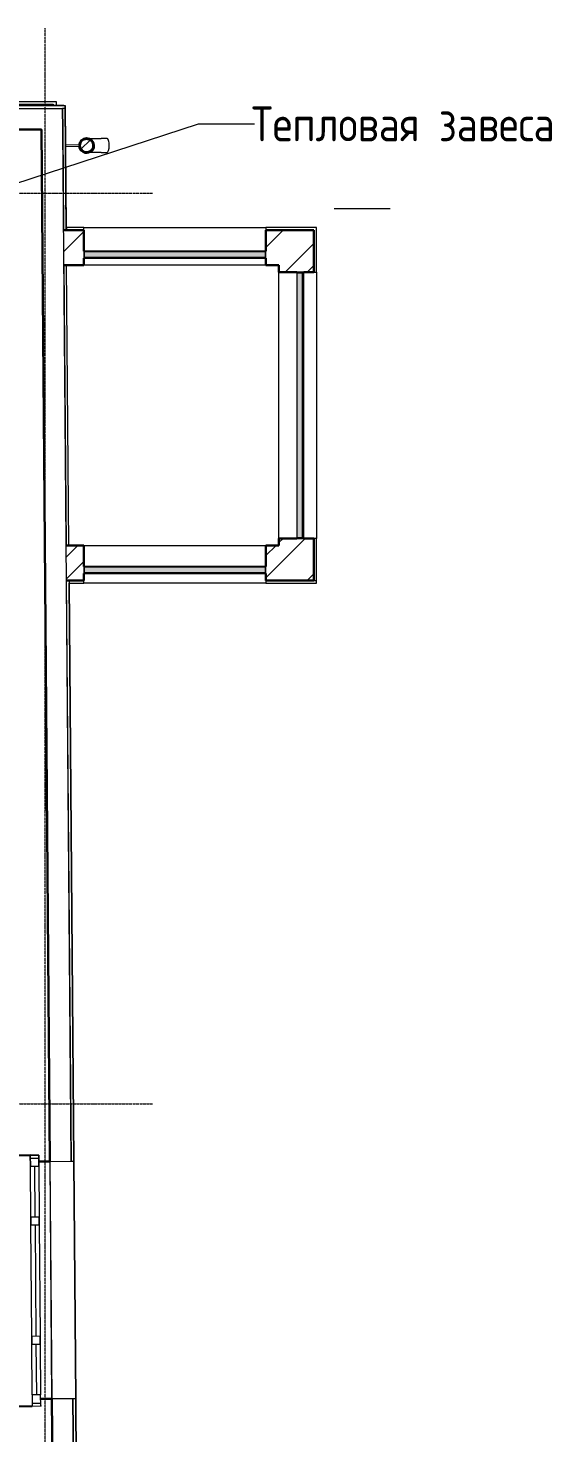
# Model space of a CAD drawing. Header units: millimetres. Extents: x -42533 to 645315, y 3457 to 82611.
# Drawn here: x 81975 to 85716, y 66671 to 76699 of the extents above; entities that cross this region are included whole.
import ezdxf

# ---------------------------------------------------------------- set-up
doc = ezdxf.new("R2010")
doc.units = ezdxf.units.MM
doc.linetypes.add('ADSK_Линия сетки', pattern=[25, 20, -2.5, 0, -2.5])
for name, color, linetype, lineweight in [('_ Окна', 7, 'Continuous', 9), ('Аннотация', 7, 'Continuous', 18), ('Обобщенные модели', 7, 'Continuous', 18), ('Окна', 7, 'Continuous', 9), ('Оси', 253, 'Continuous', 9), ('Стены внутренние', 7, 'Continuous', 18), ('Стены наружные', 7, 'Continuous', 18), ('Стены несущие', 7, 'Continuous', 30), ('Стены отделка', 7, 'Continuous', 30), ('Стены штриховка', 7, 'Continuous', 9), ('ШТРИХОВКА', 252, 'Continuous', 15)]:
    doc.layers.add(name, color=color, linetype=linetype, lineweight=lineweight)
doc.styles.add('GOST Common_2', font='GOST_Common.ttf', dxfattribs={"width": 0.9, "height": 250})
pattern_1 = [(45, (557.2, 188.9), (-235.7317, 235.7317), []), (45, (714.35, 188.9), (-235.7317, 235.7317), [])]

# ---------------------------------------------------------------- blocks, each defined once
blk = doc.blocks.new('1 этаж')
at = {"layer": 'Обобщенные модели', "lineweight": 9}
h = blk.add_hatch(dxfattribs=at)
h.set_pattern_fill('FP_18', color=8, angle=-89.5366181, style=0, pattern_type=2)
h.set_pattern_definition([(45.00038, (557.2, 188.9), (-106.06672, 106.0653), [])])
h.paths.add_polyline_path([(56191.077, 43524.568), (56213.328, 43524.748), (56233.298, 43534.565), (56247.031, 43552.074), (56251.807, 43573.807), (56245.885, 43596.44), (56231.482, 43613.304), (56212.54, 43622.238), (56187.967, 43620.916), (56170.319, 43612.241), (56156.586, 43594.732), (56152.384, 43570.572), (56156.937, 43551.345), (56170.951, 43534.06), (56190.695, 43524.748)])
at = {"layer": 'Окна'}
for points in [[(57476.8, 42816.509), (57479.3, 42819.009), (56184.3, 42819.009), (56186.8, 42816.509)], [(56189.495, 42776.703), (57476.8, 42776.703), (57476.8, 42816.509), (56186.8, 42816.509), (56186.8, 42776.703)], [(57434.3, 42774.009), (57474.106, 42774.009), (57476.8, 42776.703), (56186.8, 42776.703), (56189.495, 42774.009), (57431.8, 42774.009)], [(57431.8, 42771.509), (57434.3, 42774.009), (56229.3, 42774.009), (56231.8, 42771.509)], [(57429.3, 42769.009), (57431.8, 42769.009), (57431.8, 42771.509), (56231.8, 42771.509), (56231.8, 42769.009)], [(57701.969, 40771.509), (57704.469, 40774.009), (57704.469, 42664.009), (57701.969, 42666.509), (57701.969, 40774.009)], [(57704.469, 40774.009), (57744.275, 40774.009), (57744.275, 42664.009), (57704.469, 42664.009), (57704.469, 40776.703)], [(57744.275, 40774.009), (57746.969, 40776.703), (57746.969, 42661.315), (57744.275, 42664.009), (57744.275, 40776.703)], [(57746.969, 40816.509), (57749.469, 40819.009), (57749.469, 42619.009), (57746.969, 42621.509), (57746.969, 40819.009)], [(57751.969, 40819.009), (57751.969, 42619.009), (57749.469, 42619.009), (57749.469, 40819.009)], [(57476.8, 40566.509), (57479.3, 40569.009), (56184.3, 40569.009), (56186.8, 40566.509)], [(56189.495, 40526.703), (57476.8, 40526.703), (57476.8, 40566.509), (56186.8, 40566.509), (56186.8, 40526.703)], [(57434.3, 40524.009), (57474.106, 40524.009), (57476.8, 40526.703), (56186.8, 40526.703), (56189.495, 40524.009), (57431.8, 40524.009)], [(57431.8, 40521.509), (57434.3, 40524.009), (56229.3, 40524.009), (56231.8, 40521.509)], [(57429.3, 40519.009), (57431.8, 40519.009), (57431.8, 40521.509), (56231.8, 40521.509), (56231.8, 40519.009)]]:
    blk.add_hatch(color=8, dxfattribs=at).paths.add_polyline_path(points)
at = {"layer": 'Стены внутренние', "lineweight": 9}
h = blk.add_hatch(dxfattribs=at)
h.set_pattern_fill('FP_28', color=8, style=0, pattern_type=2)
h.set_pattern_definition(pattern_1)
h.paths.add_polyline_path([(56074.889, 42719.009), (56181.8, 42719.009), (56181.8, 42969.009), (56036.691, 42969.009), (56038.713, 42719.009), (56058.713, 42719.009)])
h.paths.add_polyline_path([(57574.597, 42719.009), (57574.597, 42969.009), (57481.8, 42969.009), (57481.8, 42719.009), (57558.744, 42719.009)])
h = blk.add_hatch(dxfattribs=at)
h.set_pattern_fill('FP_28', color=8, style=0, pattern_type=2)
h.set_pattern_definition(pattern_1)
h.paths.add_polyline_path([(57824.597, 40719.009), (57824.597, 40769.009), (57574.597, 40769.009), (57574.597, 40719.009), (57784.461, 40719.009)])
h.paths.add_polyline_path([(57574.597, 42669.009), (57824.597, 42669.009), (57824.597, 42969.009), (57574.597, 42969.009), (57574.597, 42684.063)])
h = blk.add_hatch(dxfattribs=at)
h.set_pattern_fill('FP_28', color=8, style=0, pattern_type=2)
h.set_pattern_definition(pattern_1)
h.paths.add_polyline_path([(56074.889, 40469.009), (56181.8, 40469.009), (56181.8, 40719.009), (56054.888, 40719.009), (56056.91, 40469.009), (56058.713, 40469.009)])
h.paths.add_polyline_path([(57574.597, 40469.009), (57824.597, 40469.009), (57824.597, 40719.009), (57481.8, 40719.009), (57481.8, 40469.009), (57514.292, 40469.009)])
at = {"layer": '_ Окна', "color": 8, "lineweight": 18}
for p, q in [((56184.3, 42819.009), (56181.8, 42819.009)), ((56181.8, 42819.009), (56181.8, 42769.009)), ((56186.8, 42816.509), (56184.3, 42819.009)), ((56186.8, 42776.703), (56186.8, 42816.509)), ((57479.3, 42819.009), (57476.8, 42816.509)), ((57476.8, 42816.509), (57476.8, 42776.703)), ((57481.8, 42819.009), (57479.3, 42819.009)), ((57481.8, 42769.009), (57481.8, 42819.009)), ((56181.8, 42769.009), (56231.8, 42769.009)), ((56189.495, 42774.009), (56186.8, 42776.703)), ((56229.3, 42774.009), (56189.495, 42774.009)), ((56231.8, 42771.509), (56229.3, 42774.009)), ((56231.8, 42769.009), (56231.8, 42771.509)), ((57434.3, 42774.009), (57431.8, 42771.509)), ((57431.8, 42771.509), (57431.8, 42769.009)), ((57431.8, 42769.009), (57481.8, 42769.009)), ((57474.106, 42774.009), (57434.3, 42774.009)), ((57476.8, 42776.703), (57474.106, 42774.009)), ((57751.969, 42669.009), (57701.969, 42669.009)), ((57701.969, 42669.009), (57701.969, 42666.509)), ((57701.969, 42666.509), (57704.469, 42664.009)), ((57704.469, 42664.009), (57744.275, 42664.009)), ((57744.275, 42664.009), (57746.969, 42661.315)), ((57746.969, 42661.315), (57746.969, 42621.509)), ((57746.969, 42621.509), (57749.469, 42619.009)), ((57749.469, 42619.009), (57751.969, 42619.009)), ((57751.969, 42619.009), (57751.969, 42669.009)), ((57749.469, 40819.009), (57746.969, 40816.509)), ((57746.969, 40816.509), (57746.969, 40776.703)), ((57751.969, 40819.009), (57749.469, 40819.009)), ((57751.969, 40769.009), (57751.969, 40819.009)), ((57704.469, 40774.009), (57701.969, 40771.509)), ((57701.969, 40771.509), (57701.969, 40769.009)), ((57701.969, 40769.009), (57751.969, 40769.009)), ((57744.275, 40774.009), (57704.469, 40774.009)), ((57746.969, 40776.703), (57744.275, 40774.009)), ((56184.3, 40569.009), (56181.8, 40569.009)), ((56181.8, 40569.009), (56181.8, 40519.009)), ((56181.8, 40519.009), (56231.8, 40519.009)), ((56186.8, 40566.509), (56184.3, 40569.009)), ((56186.8, 40526.703), (56186.8, 40566.509)), ((56189.495, 40524.009), (56186.8, 40526.703)), ((56229.3, 40524.009), (56189.495, 40524.009)), ((56231.8, 40521.509), (56229.3, 40524.009)), ((56231.8, 40519.009), (56231.8, 40521.509)), ((57434.3, 40524.009), (57431.8, 40521.509)), ((57431.8, 40521.509), (57431.8, 40519.009)), ((57431.8, 40519.009), (57481.8, 40519.009)), ((57474.106, 40524.009), (57434.3, 40524.009)), ((57476.8, 40526.703), (57474.106, 40524.009)), ((57479.3, 40569.009), (57476.8, 40566.509)), ((57476.8, 40566.509), (57476.8, 40526.703)), ((57481.8, 40569.009), (57479.3, 40569.009)), ((57481.8, 40519.009), (57481.8, 40569.009)), ((55799.363, 36366.236), (55859.361, 36366.721)), ((55800.01, 36286.238), (55799.363, 36366.236)), ((55859.361, 36366.721), (55860.008, 36286.724)), ((55860.008, 36286.724), (55800.01, 36286.238)), ((55802.922, 35926.25), (55862.92, 35926.735)), ((55803.407, 35866.252), (55802.922, 35926.25)), ((55862.92, 35926.735), (55863.405, 35866.737)), ((55863.405, 35866.737), (55803.407, 35866.252)), ((55809.796, 35076.278), (55869.794, 35076.763)), ((55810.281, 35016.28), (55809.796, 35076.278)), ((55870.279, 35016.765), (55810.281, 35016.28)), ((55869.794, 35076.763), (55870.279, 35016.765)), ((55873.191, 34656.777), (55813.193, 34656.292)), ((55813.193, 34656.292), (55813.84, 34576.294)), ((55873.838, 34576.78), (55873.191, 34656.777)), ((55813.84, 34576.294), (55873.838, 34576.78))]:
    blk.add_line(p, q, dxfattribs=at)
at = {"layer": '_ Окна', "color": 8}
for p, q in [((55799.525, 36346.236), (55859.523, 36346.722)), ((55830.009, 36286.481), (55832.921, 35926.493)), ((55833.406, 35866.495), (55839.795, 35076.521)), ((55840.28, 35016.523), (55843.192, 34656.534)), ((55813.678, 34596.294), (55873.676, 34596.779))]:
    blk.add_line(p, q, dxfattribs=at)
at = {"layer": 'Аннотация', "color": 8, "lineweight": 9}
for p, q in [((54847.15, 43027.677), (57000.757, 43728.364)), ((57000.757, 43728.364), (57401, 43728.364)), ((57968.647, 43123.559), (58368.89, 43123.559))]:
    blk.add_line(p, q, dxfattribs=at)
at = {"layer": 'Обобщенные модели', "color": 8}
for p, q in [((56347.551, 43624.583), (56305.048, 43624.239)), ((56150.911, 43577.991), (56052.868, 43577.198)), ((56052.947, 43567.199), (56150.991, 43567.992)), ((56305.857, 43524.243), (56348.359, 43524.586))]:
    blk.add_line(p, q, dxfattribs=at)
at = {"layer": 'Обобщенные модели', "color": 8, "flags": 128}
for points in [[(56214.42, 43623.506), (56215.691, 43623.517), (56218.354, 43623.538), (56221.23, 43623.562), (56224.315, 43623.586), (56227.603, 43623.613), (56231.088, 43623.641), (56234.767, 43623.671), (56238.632, 43623.702), (56242.677, 43623.735), (56246.896, 43623.769), (56251.283, 43623.805), (56255.829, 43623.841), (56260.529, 43623.879), (56265.374, 43623.919), (56270.356, 43623.959), (56275.468, 43624), (56280.702, 43624.042), (56286.049, 43624.086), (56291.5, 43624.13), (56297.047, 43624.175), (56302.681, 43624.22), (56305.048, 43624.239)], [(56305.857, 43524.243), (56300.189, 43524.197), (56294.605, 43524.152), (56289.113, 43524.107), (56283.721, 43524.064), (56278.44, 43524.021), (56273.276, 43523.979), (56268.239, 43523.938), (56263.335, 43523.899), (56258.575, 43523.86), (56253.963, 43523.823), (56249.51, 43523.787), (56245.22, 43523.752), (56241.101, 43523.719), (56237.161, 43523.687), (56233.404, 43523.657), (56229.837, 43523.628), (56226.467, 43523.601), (56223.297, 43523.575), (56220.333, 43523.551), (56217.581, 43523.529), (56215.229, 43523.51)]]:
    blk.add_lwpolyline(points, dxfattribs=at)
at = {"layer": 'Обобщенные модели', "color": 8}
for start, end in [(0.4633819, 180.4633819), (180.4633819, 0.4633819)]:
    blk.add_arc((56201.808, 43573.403), 52, start, end, dxfattribs=at)
at = {"layer": 'Обобщенные модели', "color": 8, "lineweight": 40}
for start, end in [(0.4633819, 180.4633819), (180.4633819, 0.4633819)]:
    blk.add_arc((56201.808, 43573.403), 50, start, end, dxfattribs=at)
at = {"layer": 'Обобщенные модели', "color": 8}
for start_param, end_param in [(4.71238898, 6.283185307), (3.141592654, 4.71238898)]:
    blk.add_ellipse((56347.955, 43574.585), major_axis=(-0.404, 49.998), ratio=0.309016994, start_param=start_param, end_param=end_param, dxfattribs=at)
at = {"layer": 'Окна', "color": 8}
for p, q in [((57479.3, 42819.009), (56184.3, 42819.009)), ((56186.8, 42816.509), (57476.8, 42816.509)), ((56186.8, 42776.703), (57476.8, 42776.703)), ((57434.3, 42774.009), (56229.3, 42774.009)), ((56231.8, 42771.509), (57431.8, 42771.509)), ((56231.8, 42769.009), (57431.8, 42769.009)), ((57701.969, 42666.509), (57701.969, 40771.509)), ((57704.469, 40774.009), (57704.469, 42664.009)), ((57744.275, 40774.009), (57744.275, 42664.009)), ((57746.969, 42621.509), (57746.969, 40816.509)), ((57749.469, 40819.009), (57749.469, 42619.009)), ((57751.969, 40819.009), (57751.969, 42619.009)), ((57479.3, 40569.009), (56184.3, 40569.009)), ((56186.8, 40566.509), (57476.8, 40566.509)), ((56186.8, 40526.703), (57476.8, 40526.703)), ((57434.3, 40524.009), (56229.3, 40524.009)), ((56231.8, 40521.509), (57431.8, 40521.509)), ((56231.8, 40519.009), (57431.8, 40519.009)), ((55859.361, 36366.721), (55799.363, 36366.236)), ((55799.363, 36366.236), (55800.01, 36286.238)), ((55860.008, 36286.724), (55859.361, 36366.721)), ((55802.922, 35926.25), (55800.01, 36286.238)), ((55860.008, 36286.724), (55862.92, 35926.735)), ((55802.922, 35926.25), (55803.407, 35866.252)), ((55863.405, 35866.737), (55862.92, 35926.735)), ((55809.796, 35076.278), (55803.407, 35866.252)), ((55863.405, 35866.737), (55869.794, 35076.763)), ((55809.796, 35076.278), (55810.281, 35016.28)), ((55813.193, 34656.292), (55810.281, 35016.28)), ((55870.279, 35016.765), (55869.794, 35076.763)), ((55870.279, 35016.765), (55873.191, 34656.777)), ((55813.193, 34656.292), (55813.84, 34576.294)), ((55873.838, 34576.78), (55873.191, 34656.777)), ((55813.84, 34576.294), (55873.838, 34576.78))]:
    blk.add_line(p, q, dxfattribs=at)
at = {"layer": 'Оси', "color": 8, "linetype": 'ADSK_Линия сетки'}
for p, q in [((55906.766, -4162.595), (55906.766, 44411.9)), ((-9557.528, 43233.902), (56672.201, 43233.902)), ((-9557.528, 36733.902), (56672.201, 36733.902))]:
    blk.add_line(p, q, dxfattribs=at)
at = {"layer": 'Стены внутренние', "color": 8}
for p, q in [((57481.8, 42719.009), (56181.8, 42719.009)), ((57574.597, 40769.009), (57574.597, 42669.009)), ((56181.8, 40719.009), (57481.8, 40719.009)), ((55939.723, 36322.37), (55953.431, 34627.425))]:
    blk.add_line(p, q, dxfattribs=at)
at = {"layer": 'Стены наружные', "color": 8}
for p, q in [((54793.589, 43887.707), (55983.508, 43887.707)), ((55689.81, 43867.707), (55963.67, 43867.707)), ((55963.67, 43867.707), (55963.751, 43857.707)), ((55983.508, 43887.707), (55983.752, 43857.707)), ((56181.8, 42989.009), (57481.8, 42989.009)), ((57844.597, 42669.009), (57844.597, 40769.009)), ((57481.8, 40449.009), (56181.8, 40449.009)), ((55954.15, 34627.431), (55940.442, 36322.375)), ((56110.436, 36323.75), (56124.145, 34628.806)), ((56124.117, 34628.806), (56110.442, 36323.75)), ((56111.442, 36323.758), (56125.117, 34628.814))]:
    blk.add_line(p, q, dxfattribs=at)
at = {"layer": 'Стены несущие', "color": 8}
for p, q in [((54769.201, 43687.707), (55880.154, 43687.707)), ((55939.723, 36322.37), (55880.154, 43687.707)), ((56181.8, 42969.009), (56036.691, 42969.009)), ((56181.8, 42819.009), (56181.8, 42969.009)), ((57481.8, 42969.009), (57481.8, 42819.009)), ((57824.597, 42969.009), (57481.8, 42969.009)), ((57824.597, 42969.009), (57824.597, 42669.009)), ((57824.597, 42669.009), (57824.597, 42969.009)), ((56038.713, 42719.009), (56181.8, 42719.009)), ((56181.8, 42719.009), (56181.8, 42769.009)), ((57481.8, 42769.009), (57481.8, 42719.009)), ((57481.8, 42719.009), (57574.597, 42719.009)), ((57574.597, 42719.009), (57574.597, 42669.009)), ((57574.597, 42669.009), (57701.969, 42669.009)), ((57751.969, 42669.009), (57824.597, 42669.009)), ((56181.8, 40719.009), (56054.888, 40719.009)), ((56181.8, 40569.009), (56181.8, 40719.009)), ((57574.597, 40719.009), (57481.8, 40719.009)), ((57481.8, 40719.009), (57481.8, 40569.009)), ((57574.597, 40769.009), (57574.597, 40719.009)), ((57701.969, 40769.009), (57574.597, 40769.009)), ((57824.597, 40769.009), (57751.969, 40769.009)), ((57824.597, 40769.009), (57824.597, 40719.009)), ((57824.597, 40469.009), (57824.597, 40769.009)), ((56181.8, 40469.009), (56181.8, 40519.009)), ((57481.8, 40519.009), (57481.8, 40469.009)), ((56056.91, 40469.009), (56181.8, 40469.009)), ((57824.597, 40469.009), (57481.8, 40469.009)), ((55429.375, 36363.243), (55799.363, 36366.236)), ((55859.725, 36321.723), (55939.723, 36322.37)), ((55953.431, 34627.425), (55873.433, 34626.778)), ((55980.836, 31238.937), (55953.431, 34627.425)), ((55813.84, 34576.294), (55443.852, 34573.302)), ((55873.846, 34575.78), (55873.838, 34576.78))]:
    blk.add_line(p, q, dxfattribs=at)
at = {"layer": 'Стены отделка', "color": 8, "lineweight": 9}
for p, q in [((56049.504, 43857.707), (54769.201, 43857.707)), ((56039.584, 43858.707), (54792.201, 43858.707)), ((56029.665, 43837.707), (56030.878, 43687.707)), ((56030.878, 43687.707), (56029.665, 43837.707)), ((56039.584, 43857.707), (56039.584, 43858.707)), ((56056.691, 42969.009), (56049.504, 43857.707)), ((56050.659, 43857.716), (56049.659, 43857.708)), ((56049.659, 43857.708), (56056.667, 42989.009)), ((56057.667, 42989.009), (56050.659, 43857.716)), ((55880.154, 43687.707), (55880.873, 43687.707)), ((55880.873, 43687.707), (55940.442, 36322.375)), ((56056.667, 42989.009), (56057.5, 42989.009)), ((56057.5, 42989.009), (56057.5, 42969.009)), ((56181.8, 42989.009), (56057.667, 42989.009)), ((56181.8, 42969.009), (56181.8, 42989.009)), ((57844.597, 42989.009), (57481.8, 42989.009)), ((57481.8, 42989.009), (57481.8, 42969.009)), ((57824.597, 42969.009), (57824.597, 42969.009)), ((57844.597, 42669.009), (57844.597, 42989.009)), ((56074.889, 40719.009), (56058.713, 42719.009)), ((57824.597, 42669.009), (57844.597, 42669.009)), ((57844.597, 40769.009), (57824.597, 40769.009)), ((57824.597, 40719.009), (57824.597, 40469.009)), ((57844.597, 40449.009), (57844.597, 40769.009)), ((56110.436, 36323.75), (56077.072, 40449.009)), ((56077.16, 40449.009), (56110.442, 36323.75)), ((56078.16, 40449.009), (56181.8, 40449.009)), ((56111.442, 36323.758), (56078.16, 40449.009)), ((56181.8, 40449.009), (56181.8, 40469.009)), ((57481.8, 40469.009), (57481.8, 40449.009)), ((57481.8, 40449.009), (57844.597, 40449.009)), ((57824.597, 40469.009), (57844.597, 40469.009)), ((55940.442, 36322.375), (56090.437, 36323.588)), ((56090.437, 36323.588), (56110.436, 36323.75)), ((56110.442, 36323.75), (56111.442, 36323.758)), ((56104.145, 34628.644), (55954.15, 34627.431)), ((55954.15, 34627.431), (55981.555, 31238.943)), ((56124.145, 34628.806), (56104.145, 34628.644)), ((56104.145, 34628.644), (56104.153, 34627.644)), ((56125.117, 34628.814), (56124.117, 34628.805)), ((56124.117, 34628.805), (56151.455, 31240.317)), ((56151.55, 31240.318), (56124.145, 34628.806)), ((56152.455, 31240.325), (56125.117, 34628.814))]:
    blk.add_line(p, q, dxfattribs=at)
at = {"layer": 'Стены штриховка', "color": 8}
for p, q in [((54929.701, 43837.707), (56029.665, 43837.707)), ((56049.666, 43837.707), (56029.665, 43837.707)), ((56030.878, 43687.707), (56036.691, 42969.009)), ((56090.437, 36323.588), (56030.878, 43687.707)), ((56057.5, 42989.009), (56057.667, 42989.009)), ((56038.713, 42719.009), (56054.888, 40719.009)), ((56056.91, 40469.009), (56090.437, 36323.588)), ((56076.911, 40469.009), (56077.072, 40449.009)), ((56078.16, 40449.009), (56077.16, 40449.009)), ((56131.356, 31264.155), (56104.145, 34628.644)), ((56104.153, 34627.644), (56131.55, 31240.156))]:
    blk.add_line(p, q, dxfattribs=at)
at = {"layer": 'Аннотация', "color": 8, "style": 'GOST Common_2', "width": 0.9}
blk.add_text('Тепловая завеса', height=250, dxfattribs=at).set_placement((57378.5, 43603.557))

msp = doc.modelspace()

# ---------------------------------------------------------------- block references
at = {"layer": 'ШТРИХОВКА'}
msp.add_blockref('1 этаж', (26191.6, 32286.7), dxfattribs=at)

doc.saveas('drawing.dxf')
